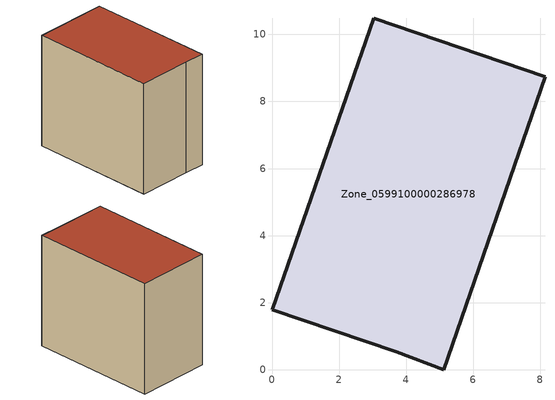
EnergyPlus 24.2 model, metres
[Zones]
Zone_0599100000286978
 floor ground (C_G): 8.15,8.73 5.12,0 3.71,0.53 0,1.79 3.03,10.48 z0
 wall outside (C_F): 8.15,8.73 3.03,10.48 0,1.79 3.71,0.53 5.12,0 8.15,8.73 z0:8.21
 roof outside (C_R): 5.12,0 8.15,8.73 3.03,10.48 0,1.79 3.71,0.53 z8.21
[BUILDING]
Pand.0599100000286978: North Axis=0; Terrain=City; Loads Convergence Tolerance Value=0.04; Temperature Convergence Tolerance Value=0.4; Solar Distribution=FullExterior; Maximum Number of Warmup Days=25; Minimum Number of Warmup Days=1
[Site:Location]
Rotterdam.The.Hague.AP_ZH_NLD Design_Conditions: Latitude=51.96; Longitude=4.45; Time Zone=1; Elevation=-4.5
[SITE:GROUNDTEMPERATURE:BUILDINGSURFACE]
18, 18, 18, 18, 18, 18, 18, 18, 18, 18, 18, 18
[MATERIAL] Thermal Absorptance=0.9; Solar Absorptance=0.7; Visible Absorptance=0.7
Name | Roughness | Thickness | Conductivity | Density | Specific Heat
G.TI.1992-2005 | MediumSmooth | 0.15 | 0.06 | 540 | 1210
F.TI.1992-2005 | Rough | 0.3 | 0.12 | 1920 | 840
R.TI.1992-2005 | MediumRough | 0.2 | 0.08 | 1500 | 1000
[CONSTRUCTION]
C_G: G.TI.1992-2005
C_F: F.TI.1992-2005
C_R: R.TI.1992-2005
[ZONE]
Zone_0599100000286978: Type=1; Multiplier=1; Ceiling Height=Autocalculate; Volume=Autocalculate; Floor Area=autocalculate; Part of Total Floor Area=Yes
[ZONEINFILTRATION:DESIGNFLOWRATE]
Infil_Zone_0599100000286978: Zone or ZoneList or Space or SpaceList=Zone_0599100000286978; Schedule=AlwaysOn; Design Flow Rate Calculation Method=Flow/Area; Flow Rate per Floor Area=0.0015; Constant Term Coefficient=1; Temperature Term Coefficient=0; Velocity Term Coefficient=0; Velocity Squared Term Coefficient=0
[HVACTEMPLATE:ZONE:IDEALLOADSAIRSYSTEM]
Zone_0599100000286978: Maximum Heating Supply Air Temperature=50; Minimum Cooling Supply Air Temperature=13; Maximum Heating Supply Air Humidity Ratio=0.0156; Minimum Cooling Supply Air Humidity Ratio=0.0077; Heating Limit=NoLimit; Cooling Limit=NoLimit; Dehumidification Control Type=ConstantSensibleHeatRatio; Cooling Sensible Heat Ratio=0.7; Dehumidification Setpoint=60; Humidification Control Type=None; Humidification Setpoint=30; Outdoor Air Method=None; Outdoor Air Flow Rate per Person=0.00944; Outdoor Air Flow Rate per Zone Floor Area=0; Outdoor Air Flow Rate per Zone=0; Demand Controlled Ventilation Type=None; Outdoor Air Economizer Type=NoEconomizer; Heat Recovery Type=None; Sensible Heat Recovery Effectiveness=0.7; Latent Heat Recovery Effectiveness=0.65
[ZONECONTROL:THERMOSTAT]
ThermostatControl_Zone_0599100000286978: Zone or ZoneList=Zone_0599100000286978; Control Type Schedule=DualSetpointControlType; Control 1=Thermostat_Zone_0599100000286978; Temperature Difference Between Cutout And Setpoint=0
[THERMOSTATSETPOINT:DUALSETPOINT]
Thermostat_Zone_0599100000286978: Heating Setpoint Temperature Schedule=HeatingSetpoint_Zone_0599100000286978; Cooling Setpoint Temperature Schedule=CoolingSetpoint_Zone_0599100000286978
[SCHEDULE:COMPACT]
HeatingSetpoint_Zone_0599100000286978: Through: 12/31, For: AllDays, Until: 24:00, 21
CoolingSetpoint_Zone_0599100000286978: Through: 12/31, For: AllDays, Until: 24:00, 24
DualSetpointControlType: Through: 12/31, For: AllDays, Until: 24:00, 4
AlwaysOn: Through: 12/31, For: AllDays, Until: 24:00, 1
